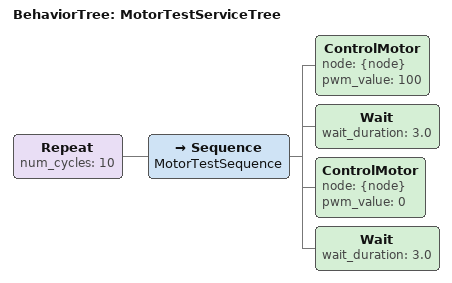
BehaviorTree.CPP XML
<root main_tree_to_execute="MotorTestServiceTree">

    <BehaviorTree ID="MotorTestServiceTree">
        <Repeat num_cycles="10">
            <Sequence name="MotorTestSequence">
                <!-- Run Motor (PWM 100) -->
                <ControlMotor node="{node}" pwm_value="100"/>
                <Wait wait_duration="3.0"/>

                <!-- Stop Motor (PWM 0) -->
                <ControlMotor node="{node}" pwm_value="0"/>
                <Wait wait_duration="3.0"/>
            </Sequence>
        </Repeat>
    </BehaviorTree>
</root>
